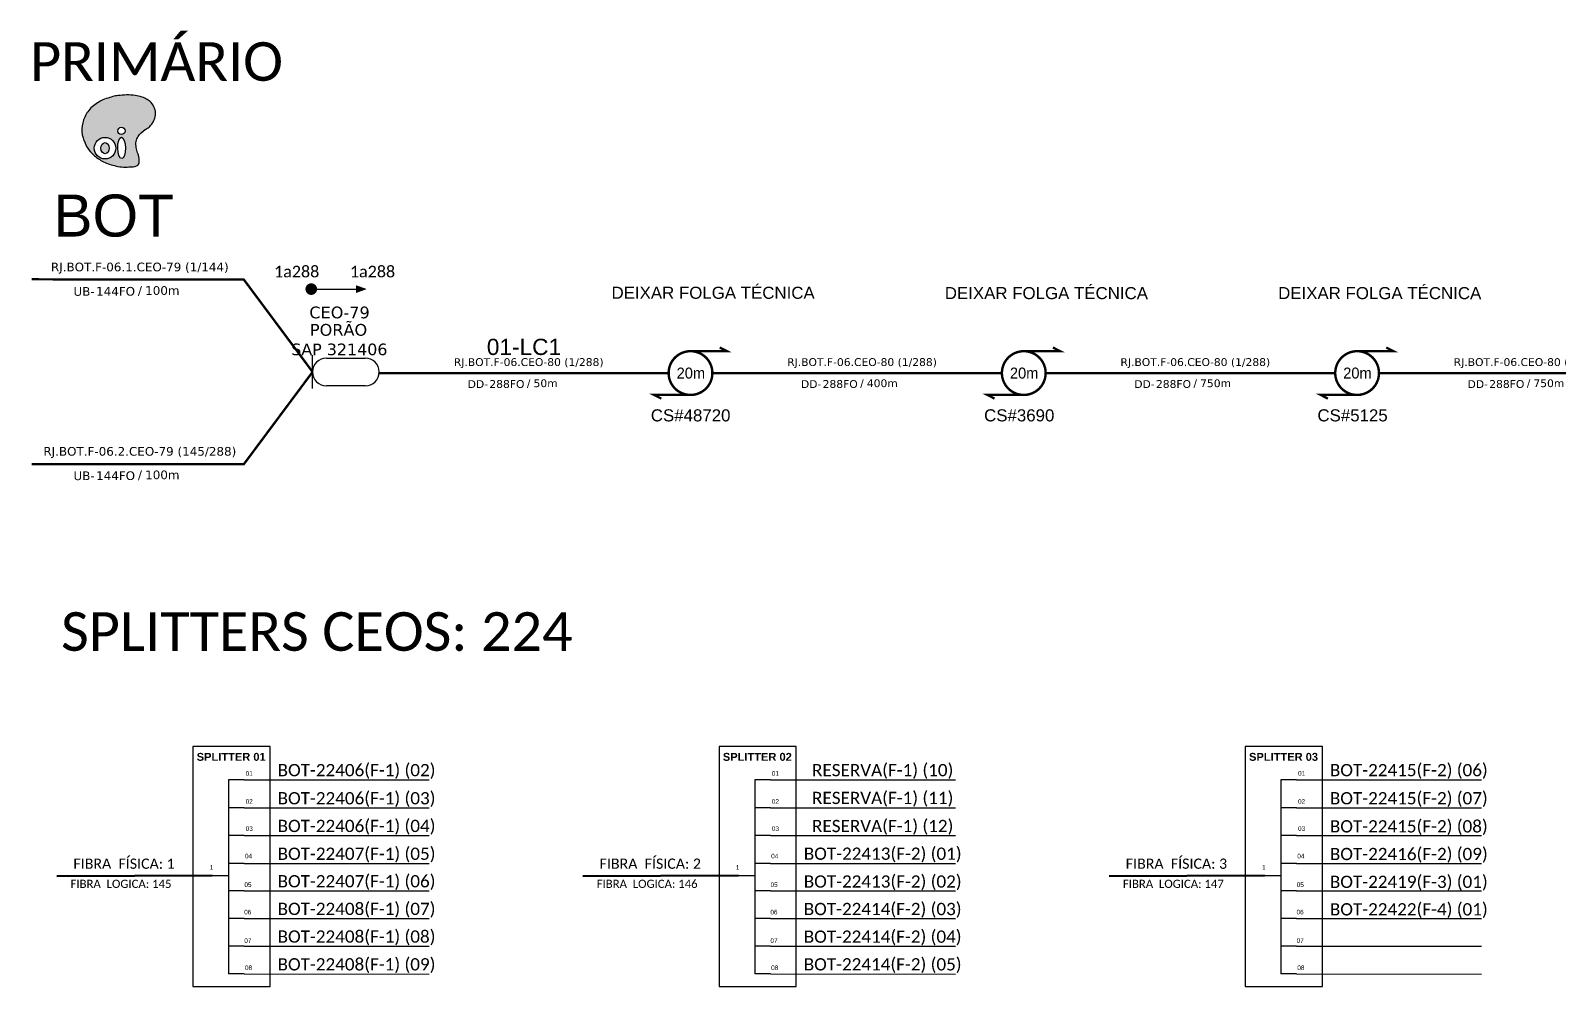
# Model space of a CAD drawing. Header units: millimetres. Extents: x 4506 to 5652, y -501 to 251.
# Drawn here: x 4612.4 to 4954.5, y 37.3 to 251.1 of the extents above; entities that cross this region are included whole.
import ezdxf
from ezdxf.enums import TextEntityAlignment as Align

# ---------------------------------------------------------------- set-up
doc = ezdxf.new("R2010")
doc.units = ezdxf.units.MM
doc.linetypes.add('ARILSUPP', pattern=[2.98, 1.42, -0.71, 0.14, -0.71])
for name, color, linetype in [('20.4-CEO', 1, 'Continuous'), ('20.5-CABO AÉREO', 1, 'Continuous'), ('LC1', 3, 'Continuous'), ('SETA', 7, 'Continuous')]:
    doc.layers.add(name, color=color, linetype=linetype)
doc.layers.add('40.1-ETIQUETAS', color=1, linetype='Continuous', lineweight=20)
doc.styles.add('ARIAL', font='arial.ttf')
doc.styles.add('siredit', font='verdana.ttf')

# ---------------------------------------------------------------- blocks, each defined once
blk = doc.blocks.new('OI')
h = blk.add_hatch(color=40)
edge = h.paths.add_edge_path()
edge.add_spline(control_points=[(4.35, -0.67), (3.92, -0.99), (3.26, -1.5), (2.81, -2.59), (2.9, -3.5), (3.06, -4.27), (3.31, -4.85), (3.37, -5.39), (3.4, -5.88), (3.2, -6.4), (2.54, -6.61), (1.65, -6.63), (0.55, -6.67), (-0.56, -6.42), (-1.61, -6.14), (-2.77, -5.61), (-3.92, -4.77), (-4.89, -3.7), (-5.34, -2.65), (-5.6, -1.94), (-5.85, -0.96), (-5.71, 0.47), (-5.1, 2.02), (-4.14, 3.02), (-3.3, 3.61), (-2.37, 4.16), (-1.36, 4.44), (-0.56, 4.7), (0.79, 4.85), (2.24, 4.97), (3.79, 4.57), (4.67, 4.21), (5.44, 3.65), (5.76, 2.99), (6.03, 2.21), (6.01, 1.46), (5.72, 0.64), (5.31, 0.08), (4.88, -0.38), (4.51, -0.55), (4.35, -0.67)], knot_values=[0, 0, 0, 0, 1.60434, 2.417191, 3.427595, 4.282808, 4.776746, 5.304182, 5.888771, 6.258406, 6.858137, 7.79129, 8.986195, 10.124242, 11.187857, 12.242908, 13.953784, 15.414161, 16.515391, 17.349188, 17.675853, 19.552021, 21.515531, 22.568638, 23.63245, 24.621084, 25.782718, 26.745347, 27.142653, 29.870543, 31.004649, 31.921532, 32.709589, 33.801391, 34.042471, 35.192333, 35.971461, 36.628871, 37.254359, 37.836911, 37.836911, 37.836911, 37.836911], degree=3, periodic=0)
h.paths.add_polyline_path([(1.13, -0.87, -1), (-0.04, -0.87, -1)], flags=16)
edge = h.paths.add_edge_path(flags=16)
edge.add_ellipse((0.56, -3.59), major_axis=(-0.02, 1.71), ratio=0.361305, start_angle=0, end_angle=360)
h.paths.add_polyline_path([(-0.36, -3.62, -1), (-3.8, -3.62, -1)], flags=16)
edge = h.paths.add_edge_path(flags=0)
edge.add_ellipse((-2.08, -3.62), major_axis=(0, 0.885), ratio=0.758294, start_angle=0, end_angle=360)
at = {"color": 40}
for centre, radius in [((-2.08, -3.62), 1.72), ((0.54, -0.87), 0.587)]:
    blk.add_circle(centre, radius, dxfattribs=at)
blk.add_ellipse((0.56, -3.59), major_axis=(-0.02, 1.71), ratio=0.361305, dxfattribs=at)
blk.add_ellipse((-2.08, -3.62), major_axis=(0, 0.885), ratio=0.758294, start_param=-3.141592653589792, end_param=3.141592653589792, dxfattribs=at)
at = {"color": 40, "start_tangent": (-0.800898, -0.598801), "end_tangent": (-0.800898, -0.598801)}
blk.add_spline([(4.35, -0.67), (3.2, -1.78), (2.9, -2.54), (2.92, -3.55), (3.12, -4.38), (3.28, -4.85), (3.37, -5.37), (3.35, -5.95), (3.2, -6.29), (2.66, -6.55), (1.73, -6.63), (0.54, -6.62), (-0.58, -6.41), (-1.6, -6.11), (-2.56, -5.67), (-3.95, -4.67), (-4.89, -3.56), (-5.37, -2.56), (-5.64, -1.78), (-5.72, -1.46), (-5.63, 0.42), (-4.84, 2.22), (-4.13, 2.99), (-3.27, 3.62), (-2.4, 4.09), (-1.3, 4.47), (-0.37, 4.72), (0.02, 4.77), (2.75, 4.8), (3.85, 4.53), (4.69, 4.16), (5.31, 3.68), (5.85, 2.73), (5.93, 2.5), (5.94, 1.35), (5.67, 0.62), (5.29, 0.08), (4.84, -0.36), (4.35, -0.67)], degree=3, dxfattribs=at)
blk = doc.blocks.new('ETIQUETA_RS5F')
at = {"layer": '40.1-ETIQUETAS', "color": 0, "style": 'siredit'}
blk.add_text('/', height=1.5, dxfattribs=at).set_placement((1.55, -1.95), align=Align.MIDDLE_RIGHT)
for tag, p in [('ETIQUETA_R_SECUNDARIA', (1.18, 2.1)), ('ETIQUETA_R_PRIMARIA', (1.18, 4.1)), ('F_ATIVAS/F_MORTAS', (1.11, -4.24))]:
    blk.add_attdef(tag, text='', height=1.5, dxfattribs=at).set_placement(p, align=Align.MIDDLE_CENTER)
for tag, p in [('TIPO_CABO', (-6.62, -2.12)), ('CAP_CABO', (0.37, -2.09))]:
    blk.add_attdef(tag, text='', height=1.5, dxfattribs=at).set_placement(p, align=Align.MIDDLE_RIGHT)
blk.add_attdef('METROS', text='', height=1.5, dxfattribs=at).set_placement((2.11, -1.95), align=Align.MIDDLE_LEFT)
for tag, p in [('FUSÃO_1', (0.82, -8.39)), ('FUSÃO_2', (0.82, -10.6)), ('FUSÃO_3', (0.82, -12.93)), ('FUSÃO_4', (0.82, -15.14)), ('FUSÃO_5', (0.82, -17.16))]:
    blk.add_attdef(tag, text='', height=1.5, dxfattribs=at).set_placement(p, align=Align.CENTER)

msp = doc.modelspace()

# ---------------------------------------------------------------- linework, layer by layer
at = {"color": 7, "linetype": 'Continuous'}
for p, q in [((4656.72, 83.51), (4656.72, 40.08)), ((4660.23, 83.51), (4656.72, 83.51)), ((4774.43, 83.51), (4774.43, 40.08)), ((4777.95, 83.51), (4774.43, 83.51)), ((4892.14, 83.51), (4892.14, 40.08)), ((4895.66, 83.51), (4892.14, 83.51)), ((4660.23, 77.22), (4656.72, 77.22)), ((4777.95, 77.22), (4774.43, 77.22)), ((4895.66, 77.22), (4892.14, 77.22)), ((4660.23, 71.03), (4656.72, 71.03)), ((4777.95, 71.03), (4774.43, 71.03)), ((4895.66, 71.03), (4892.14, 71.03)), ((4653.07, 62.08), (4656.7, 62.08)), ((4660.23, 64.81), (4656.72, 64.81)), ((4770.78, 62.08), (4774.41, 62.08)), ((4777.95, 64.81), (4774.43, 64.81)), ((4888.49, 62.08), (4892.13, 62.08)), ((4895.66, 64.81), (4892.14, 64.81)), ((4660.23, 58.65), (4656.72, 58.65)), ((4777.95, 58.65), (4774.43, 58.65)), ((4895.66, 58.65), (4892.14, 58.65)), ((4660.23, 52.48), (4656.72, 52.48)), ((4777.95, 52.48), (4774.43, 52.48)), ((4895.66, 52.48), (4892.14, 52.48)), ((4660.23, 46.29), (4656.72, 46.29)), ((4777.95, 46.29), (4774.43, 46.29)), ((4895.66, 46.29), (4892.14, 46.29)), ((4660.23, 40.08), (4656.72, 40.08)), ((4777.95, 40.08), (4774.43, 40.08)), ((4895.66, 40.08), (4892.14, 40.08))]:
    msp.add_line(p, q, dxfattribs=at)
at = {"color": 10, "linetype": 'Continuous'}
for p, q in [((4660.23, 83.51), (4701.61, 83.49)), ((4777.95, 83.51), (4819.32, 83.49)), ((4895.66, 83.51), (4937.03, 83.49)), ((4660.23, 77.22), (4701.61, 77.21)), ((4777.95, 77.22), (4819.32, 77.21)), ((4895.66, 77.22), (4937.03, 77.21)), ((4660.23, 71.03), (4701.61, 71.02)), ((4777.95, 71.03), (4819.32, 71.02)), ((4895.66, 71.03), (4937.03, 71.02)), ((4660.23, 64.81), (4701.61, 64.8)), ((4777.95, 64.81), (4819.32, 64.8)), ((4895.66, 64.81), (4937.03, 64.8)), ((4660.23, 58.66), (4701.61, 58.65)), ((4777.95, 58.66), (4819.32, 58.65)), ((4895.66, 58.66), (4937.03, 58.65)), ((4660.23, 52.48), (4701.61, 52.47)), ((4777.95, 52.48), (4819.32, 52.47)), ((4895.66, 52.48), (4937.03, 52.47)), ((4660.23, 46.29), (4701.61, 46.28)), ((4777.95, 46.29), (4819.32, 46.28)), ((4895.66, 46.29), (4937.03, 46.28)), ((4660.23, 40.08), (4701.61, 40.06)), ((4777.95, 40.08), (4819.32, 40.06)), ((4895.66, 40.08), (4937.03, 40.06))]:
    msp.add_line(p, q, dxfattribs=at)
at = {"color": 1, "linetype": 'Continuous', "lineweight": 60}
for p, q in [((4653.07, 62.08), (4618.28, 61.97)), ((4770.78, 62.08), (4736, 61.97)), ((4888.49, 62.08), (4853.71, 61.97))]:
    msp.add_line(p, q, dxfattribs=at)
at = {"color": 5}
for points, const_width in [([(4674.58, 193.24, 1), (4675.88, 193.24, 1)], 1.3), ([(4760.07, 179.36, 1.000012), (4760.07, 169.57, 0.999978)], 0.544), ([(4834.63, 179.36, 1.000012), (4834.63, 169.57, 0.999978)], 0.544), ([(4909.2, 179.36, 1.000012), (4909.2, 169.57, 0.999978)], 0.544)]:
    msp.add_lwpolyline(points, format="xyb", close=True, dxfattribs=dict(at, const_width=const_width))
at = {"color": 5, "const_width": 0.51}
for points in [[(4760.07, 179.36), (4768.23, 179.36), (4766.6, 180.18)], [(4834.63, 179.36), (4842.79, 179.36), (4841.16, 180.18)], [(4909.2, 179.36), (4917.36, 179.36), (4915.73, 180.18)], [(4760.07, 169.57), (4751.91, 169.57), (4753.54, 168.75)], [(4834.63, 169.57), (4826.47, 169.57), (4828.1, 168.75)], [(4909.2, 169.57), (4901.04, 169.57), (4902.67, 168.75)]]:
    msp.add_lwpolyline(points, dxfattribs=at)
at = {"color": 7}
for points in [[(4648.75, 37.3), (4666.03, 37.3), (4666.03, 90.95), (4648.75, 90.95)], [(4766.46, 37.3), (4783.74, 37.3), (4783.74, 90.95), (4766.46, 90.95)], [(4884.17, 37.3), (4901.45, 37.3), (4901.45, 90.95), (4884.17, 90.95)]]:
    msp.add_lwpolyline(points, close=True, dxfattribs=at)
at = {"layer": '20.4-CEO', "color": 5}
for p, q in [((4678.62, 177.82), (4687.31, 177.82)), ((4687.31, 171.62), (4678.62, 171.62))]:
    msp.add_line(p, q, dxfattribs=at)
at = {"layer": '20.4-CEO', "color": 5, "const_width": 0.518}
for points in [[(4612.69, 195.43), (4660.14, 195.37), (4675.52, 174.72)], [(4612.69, 154.1), (4660.14, 154.08), (4675.52, 174.72)]]:
    msp.add_lwpolyline(points, dxfattribs=at)
at = {"layer": '20.4-CEO', "color": 5}
msp.add_lwpolyline([(4675.52, 170.98), (4675.52, 178.45)], dxfattribs=at)
for centre, start, end in [((4678.62, 174.72), 90, 270), ((4687.31, 174.72), 270, 90)]:
    msp.add_arc(centre, 3.1, start, end, dxfattribs=at)
at = {"layer": '20.5-CABO AÉREO', "color": 5, "ltscale": 8, "const_width": 0.518}
for points in [[(4690.4, 174.46), (4755.17, 174.46)], [(4764.97, 174.46), (4829.74, 174.46)], [(4839.53, 174.46), (4904.3, 174.46)], [(4914.09, 174.46), (4978.86, 174.46)]]:
    msp.add_lwpolyline(points, dxfattribs=at)
at = {"layer": 'SETA', "color": 5}
msp.add_lwpolyline([(4675.23, 193.24), (4686.5, 193.24)], dxfattribs=at)
msp.add_solid([(4685.26, 194.1), (4687.64, 193.25), (4685.27, 192.38)], dxfattribs=at)

# ---------------------------------------------------------------- block references
at = {"color": 5, "xscale": 1.399419047157437, "yscale": 1.399419026192497, "zscale": 1.399419033854546, "rotation": 0.1532885625447553}
msp.add_blockref('OI', (4631.99, 229.83), dxfattribs=at)
at = {"layer": '40.1-ETIQUETAS', "color": 7}
ref = msp.add_blockref('ETIQUETA_RS5F', (4635.34, 195.46), dxfattribs=dict(at, xscale=1.2954, yscale=1.2954, zscale=1.2954))
ref.add_attrib('ETIQUETA_R_SECUNDARIA', 'RJ.BOT.F-06.1.CEO-79 (1/144)', dxfattribs={"color": 0, "height": 1.9431, "style": 'siredit'}).set_placement((4636.87, 198.19), align=Align.MIDDLE_CENTER)
ref.add_attrib('TIPO_CABO', 'UB-', dxfattribs={"color": 0, "height": 1.943, "style": 'siredit'}).set_placement((4626.77, 192.72), align=Align.MIDDLE_RIGHT)
ref.add_attrib('CAP_CABO', '144FO', dxfattribs={"color": 0, "height": 1.943, "style": 'siredit'}).set_placement((4635.81, 192.75), align=Align.MIDDLE_RIGHT)
ref.add_attrib('METROS', '100m', dxfattribs={"color": 0, "height": 1.943, "style": 'siredit'}).set_placement((4638.07, 192.93), align=Align.MIDDLE_LEFT)
ref = msp.add_blockref('ETIQUETA_RS5F', (4722.46, 174.46), dxfattribs=dict(at, xscale=1.165860000000007, yscale=1.165860000000007, zscale=1.165860000000007))
ref.add_attrib('ETIQUETA_R_SECUNDARIA', 'RJ.BOT.F-06.CEO-80 (1/288)', dxfattribs={"color": 0, "height": 1.7488, "style": 'siredit'}).set_placement((4723.87, 176.92), align=Align.MIDDLE_CENTER)
ref.add_attrib('TIPO_CABO', 'DD-', dxfattribs={"color": 0, "height": 1.749, "style": 'siredit'}).set_placement((4714.78, 172), align=Align.MIDDLE_RIGHT)
ref.add_attrib('CAP_CABO', '288FO', dxfattribs={"color": 0, "height": 1.749, "style": 'siredit'}).set_placement((4722.92, 172.02), align=Align.MIDDLE_RIGHT)
ref.add_attrib('METROS', '50m', dxfattribs={"color": 0, "height": 1.749, "style": 'siredit'}).set_placement((4724.96, 172.19), align=Align.MIDDLE_LEFT)
ref = msp.add_blockref('ETIQUETA_RS5F', (4797.02, 174.46), dxfattribs=dict(at, xscale=1.165860000000007, yscale=1.165860000000007, zscale=1.165860000000007))
ref.add_attrib('ETIQUETA_R_SECUNDARIA', 'RJ.BOT.F-06.CEO-80 (1/288)', dxfattribs={"color": 0, "height": 1.7488, "style": 'siredit'}).set_placement((4798.44, 176.92), align=Align.MIDDLE_CENTER)
ref.add_attrib('TIPO_CABO', 'DD-', dxfattribs={"color": 0, "height": 1.749, "style": 'siredit'}).set_placement((4789.34, 172), align=Align.MIDDLE_RIGHT)
ref.add_attrib('CAP_CABO', '288FO', dxfattribs={"color": 0, "height": 1.749, "style": 'siredit'}).set_placement((4797.48, 172.02), align=Align.MIDDLE_RIGHT)
ref.add_attrib('METROS', '400m', dxfattribs={"color": 0, "height": 1.749, "style": 'siredit'}).set_placement((4799.52, 172.19), align=Align.MIDDLE_LEFT)
ref = msp.add_blockref('ETIQUETA_RS5F', (4871.58, 174.46), dxfattribs=dict(at, xscale=1.165860000000007, yscale=1.165860000000007, zscale=1.165860000000007))
ref.add_attrib('ETIQUETA_R_SECUNDARIA', 'RJ.BOT.F-06.CEO-80 (1/288)', dxfattribs={"color": 0, "height": 1.7488, "style": 'siredit'}).set_placement((4873, 176.92), align=Align.MIDDLE_CENTER)
ref.add_attrib('TIPO_CABO', 'DD-', dxfattribs={"color": 0, "height": 1.749, "style": 'siredit'}).set_placement((4863.91, 172), align=Align.MIDDLE_RIGHT)
ref.add_attrib('CAP_CABO', '288FO', dxfattribs={"color": 0, "height": 1.749, "style": 'siredit'}).set_placement((4872.05, 172.02), align=Align.MIDDLE_RIGHT)
ref.add_attrib('METROS', '750m', dxfattribs={"color": 0, "height": 1.749, "style": 'siredit'}).set_placement((4874.08, 172.19), align=Align.MIDDLE_LEFT)
ref = msp.add_blockref('ETIQUETA_RS5F', (4946.15, 174.46), dxfattribs=dict(at, xscale=1.165860000000007, yscale=1.165860000000007, zscale=1.165860000000007))
ref.add_attrib('ETIQUETA_R_SECUNDARIA', 'RJ.BOT.F-06.CEO-80 (1/288)', dxfattribs={"color": 0, "height": 1.7488, "style": 'siredit'}).set_placement((4947.56, 176.92), align=Align.MIDDLE_CENTER)
ref.add_attrib('TIPO_CABO', 'DD-', dxfattribs={"color": 0, "height": 1.749, "style": 'siredit'}).set_placement((4938.47, 172), align=Align.MIDDLE_RIGHT)
ref.add_attrib('CAP_CABO', '288FO', dxfattribs={"color": 0, "height": 1.749, "style": 'siredit'}).set_placement((4946.61, 172.02), align=Align.MIDDLE_RIGHT)
ref.add_attrib('METROS', '750m', dxfattribs={"color": 0, "height": 1.749, "style": 'siredit'}).set_placement((4948.64, 172.19), align=Align.MIDDLE_LEFT)
ref = msp.add_blockref('ETIQUETA_RS5F', (4635.34, 154.23), dxfattribs=dict(at, xscale=1.2954, yscale=1.2954, zscale=1.2954))
ref.add_attrib('ETIQUETA_R_SECUNDARIA', 'RJ.BOT.F-06.2.CEO-79 (145/288)', dxfattribs={"color": 0, "height": 1.9431, "style": 'siredit'}).set_placement((4636.87, 156.96), align=Align.MIDDLE_CENTER)
ref.add_attrib('TIPO_CABO', 'UB-', dxfattribs={"color": 0, "height": 1.943, "style": 'siredit'}).set_placement((4626.77, 151.49), align=Align.MIDDLE_RIGHT)
ref.add_attrib('CAP_CABO', '144FO', dxfattribs={"color": 0, "height": 1.943, "style": 'siredit'}).set_placement((4635.81, 151.52), align=Align.MIDDLE_RIGHT)
ref.add_attrib('METROS', '100m', dxfattribs={"color": 0, "height": 1.943, "style": 'siredit'}).set_placement((4638.07, 151.7), align=Align.MIDDLE_LEFT)

# ---------------------------------------------------------------- texts
at = {"color": 7, "style": 'ARIAL'}
msp.add_text('BOT', height=9.402, dxfattribs=at).set_placement((4617.53, 204.99))
for s, height, p in [('DEIXAR FOLGA TÉCNICA', 2.6989, (4742.4, 191.08)), ('DEIXAR FOLGA TÉCNICA', 2.6989, (4816.96, 191)), ('DEIXAR FOLGA TÉCNICA', 2.6989, (4891.53, 191)), ('CS#48720', 2.699, (4751.19, 163.66)), ('CS#3690', 2.699, (4825.75, 163.66)), ('CS#5125', 2.699, (4900.32, 163.66))]:
    msp.add_text(s, height=height, rotation=359.9867, dxfattribs=at).set_placement(p)
at = {"color": 7}
for p in [(4756.97, 173.24), (4831.53, 173.24), (4906.09, 173.24)]:
    msp.add_text('20m', height=2.448, dxfattribs=at).set_placement(p)
at = {"attachment_point": 5}
for s, insert, char_height, width in [('\\C7;\\fCalibri|b0|i0|c0|p34;PRIMÁRIO', (4640.61, 244.09), 8.64, 131.666), ('\\C7;\\fCalibri|b0|i0|c0|p34;SPLITTERS CEOS: 224', (4676.47, 116.61), 8.64, 131.666), ('{\\fArial|b1|i0|c0|p34;\\C10;SPLITTER 01}', (4657.31, 88.62), 1.7753, 17.28), ('{\\fArial|b1|i0|c0|p34;\\C10;SPLITTER 02}', (4775.02, 88.62), 1.7753, 17.28), ('\\C10;\\fArial|b1|i0|c0|p34;SPLITTER 03', (4892.74, 88.62), 1.7753, 17.28), ('\\C7;\\fCalibri|b0|i0|c0|p34;BOT-22406(F-1) (02)', (4685.36, 85.37), 2.7432, 40.9104), ('\\C7;\\fCalibri|b0|i0|c0|p34;BOT-22415(F-2) (06)', (4920.77, 85.37), 2.7432, 40.9104), ('\\C7;\\fArial|b0|i0;\\H0.578704x;01 ', (4661.35, 84.93), 1.7753, 3.7582), ('\\C7;\\fArial|b0|i0;\\H0.578704x;01 ', (4779.06, 84.93), 1.7753, 3.7582), ('\\C7;\\fArial|b0|i0;\\H0.578704x;01 ', (4896.78, 84.93), 1.7753, 3.7582), ('\\C7;\\fArial|b0|i0|;\\H1.0273588255048;02 ', (4661.35, 78.65), 1.7753, 3.7582), ('\\C7;\\fCalibri|b0|i0|c0|p34;BOT-22406(F-1) (03)', (4685.36, 79.08), 2.7432, 40.9104), ('\\C7;\\fArial|b0|i0|;\\H1.0273588255048;02 ', (4779.06, 78.65), 1.7753, 3.7582), ('\\C7;\\fArial|b0|i0|;\\H1.0273588255048;02 ', (4896.78, 78.65), 1.7753, 3.7582), ('\\C7;\\fCalibri|b0|i0|c0|p34;BOT-22415(F-2) (07)', (4920.77, 79.08), 2.7432, 40.9104), ('\\C7;\\fArial|b0|i0|;\\H1.0273588255048;03 ', (4661.35, 72.59), 1.7753, 3.456), ('\\C7;\\fCalibri|b0|i0|c0|p34;BOT-22406(F-1) (04)', (4685.36, 72.89), 2.7432, 40.9104), ('\\C7;\\fArial|b0|i0|;\\H1.0273588255048;03 ', (4779.06, 72.59), 1.7753, 3.456), ('\\C7;\\fArial|b0|i0|;\\H1.0273588255048;03 ', (4896.78, 72.59), 1.7753, 3.456), ('\\C7;\\fCalibri|b0|i0|c0|p34;BOT-22415(F-2) (08)', (4920.77, 72.8), 2.7432, 40.9104), ('\\C7;\\fCalibri|b0|i0|c0|p34;BOT-22407(F-1) (05)', (4685.36, 66.67), 2.7432, 40.9104), ('\\C7;\\fCalibri|b0|i0|c0|p34;BOT-22413(F-2) (01)', (4803.07, 66.68), 2.7432, 40.9104), ('\\C7;\\fCalibri|b0|i0|c0|p34;BOT-22416(F-2) (09)', (4920.77, 66.61), 2.7432, 40.9104), ('\\C7;\\fCalibri|b0|i0|c0|p34;FIBRA  FÍSICA: 1', (4633.35, 64.73), 2.2859, 34.56), ('\\C7;\\fArial|b0|i0|;\\H1.0273588255048;04 ', (4661.2, 66.44), 1.7753, 3.7582), ('\\C7;\\fCalibri|b0|i0|c0|p34;FIBRA  FÍSICA: 2', (4751.07, 64.73), 2.2859, 34.56), ('\\C7;\\fArial|b0|i0|;\\H1.0273588255048;04 ', (4778.91, 66.44), 1.7753, 3.7582), ('\\C7;\\fCalibri|b0|i0|c0|p34;FIBRA  FÍSICA: 3', (4868.78, 64.73), 2.2859, 34.56), ('\\C7;\\fArial|b0|i0|;\\H1.0273588255048;04 ', (4896.62, 66.44), 1.7753, 3.7582), ('\\C7;\\fArial|b0|i0|;\\H1.0273588255048;1', (4652.9, 63.9), 1.7753, 1.7584), ('\\C7;\\fCalibri|b0|i0|c0|p34;BOT-22407(F-1) (06)', (4685.36, 60.52), 2.7432, 40.9104), ('\\C7;\\fArial|b0|i0|;\\H1.0273588255048;1', (4770.61, 63.9), 1.7753, 1.7584), ('\\C7;\\fCalibri|b0|i0|c0|p34;BOT-22413(F-2) (02)', (4803.07, 60.46), 2.7432, 40.9104), ('\\C7;\\fArial|b0|i0|;\\H1.0273588255048;1', (4888.33, 63.9), 1.7753, 1.7584), ('\\C7;\\fCalibri|b0|i0|c0|p34;BOT-22419(F-3) (01)', (4920.77, 60.39), 2.7432, 40.9104), ('\\C7;\\fCalibri|b0|i0|c0|p34;FIBRA  LOGICA: 145', (4632.66, 60.23), 1.8289, 34.56), ('\\C7;\\fArial|b0|i0|;\\H1.0273588255048;05 ', (4661.07, 60.04), 1.7753, 4.6222), ('\\C7;\\fCalibri|b0|i0|c0|p34;FIBRA  LOGICA: 146', (4750.37, 60.23), 1.8289, 34.56), ('\\C7;\\fArial|b0|i0|;\\H1.0273588255048;05 ', (4778.78, 60.04), 1.7753, 4.6222), ('\\C7;\\fCalibri|b0|i0|c0|p34;FIBRA  LOGICA: 147', (4868.09, 60.23), 1.8289, 34.56), ('\\C7;\\fArial|b0|i0|;\\H1.0273588255048;05 ', (4896.49, 60.04), 1.7753, 4.6222), ('\\C7;\\fCalibri|b0|i0|c0|p34;BOT-22408(F-1) (07)', (4685.36, 54.34), 2.7432, 40.9104), ('\\C7;\\fCalibri|b0|i0|c0|p34;BOT-22414(F-2) (03)', (4803.06, 54.31), 2.7432, 40.9104), ('\\C7;\\fCalibri|b0|i0|c0|p34;BOT-22422(F-4) (01)', (4920.77, 54.24), 2.7432, 40.9104), ('\\C7;\\fArial|b0|i0|;\\H1.0273588255048;06 ', (4661.02, 53.91), 1.7753, 3.7582), ('\\C7;\\fArial|b0|i0|;\\H1.0273588255048;06 ', (4778.73, 53.91), 1.7753, 3.7582), ('\\C7;\\fArial|b0|i0|;\\H1.0273588255048;06 ', (4896.45, 53.91), 1.7753, 3.7582), ('\\C7;\\fArial|b0|i0|;\\H1.0273588255048;07 ', (4661.04, 47.53), 1.7753, 3.7582), ('\\C7;\\fCalibri|b0|i0|c0|p34;BOT-22408(F-1) (08)', (4685.36, 48.15), 2.7432, 40.9104), ('\\C7;\\fArial|b0|i0|;\\H1.0273588255048;07 ', (4778.76, 47.53), 1.7753, 3.7582), ('\\C7;\\fCalibri|b0|i0|c0|p34;BOT-22414(F-2) (04)', (4803.06, 48.13), 2.7432, 40.9104), ('\\C7;\\fArial|b0|i0|;\\H1.0273588255048;07 ', (4896.47, 47.53), 1.7753, 3.7582), ('\\C7;\\fArial|b0|i0|;\\H1.0273588255048;08 ', (4661.2, 41.46), 1.7753, 3.7582), ('\\C7;\\fCalibri|b0|i0|c0|p34;BOT-22408(F-1) (09)', (4685.35, 41.94), 2.7432, 40.9104), ('\\C7;\\fArial|b0|i0|;\\H1.0273588255048;08 ', (4778.91, 41.46), 1.7753, 3.7582), ('\\C7;\\fCalibri|b0|i0|c0|p34;BOT-22414(F-2) (05)', (4803.06, 41.94), 2.7432, 40.9104), ('\\C7;\\fArial|b0|i0|;\\H1.0273588255048;08 ', (4896.62, 41.46), 1.7753, 3.7582)]:
    msp.add_mtext(s, dxfattribs=dict(at, insert=insert, char_height=char_height, width=width))
at = {"color": 5, "char_height": 2.5908, "width": 191.2577, "attachment_point": 5, "rotation": 359.9166}
for insert in [(4671.96, 197.15), (4688.93, 197.15)]:
    msp.add_mtext('{\\fCalibri|b0|i0|c0|p34;\\C256;1a288}', dxfattribs=dict(at, insert=insert))
at = {"color": 5, "char_height": 2.7432, "width": 40.9104, "attachment_point": 5}
for s, insert in [('\\C7;\\fCalibri|b0|i0|c0|p34;RESERVA(F-1) (10)', (4803.07, 85.37)), ('\\C7;\\fCalibri|b0|i0|c0|p34;RESERVA(F-1) (11)', (4803.07, 79.15)), ('\\C7;\\fCalibri|b0|i0|c0|p34;RESERVA(F-1) (12)', (4803.07, 72.87))]:
    msp.add_mtext(s, dxfattribs=dict(at, insert=insert))
at = {"layer": '20.4-CEO', "color": 7, "style": 'siredit'}
for s, height, p in [('CEO-79', 2.626, (4681.55, 188.02)), ('PORÃO', 2.626, (4681.33, 184.13)), ('          SAP 321406', 2.5908, (4675.86, 179.76))]:
    msp.add_text(s, height=height, dxfattribs=at).set_placement(p, align=Align.MIDDLE_CENTER)
at = {"layer": 'LC1', "color": 7, "linetype": 'ARILSUPP', "style": 'ARIAL'}
msp.add_text('01-LC1', height=3.627, dxfattribs=at).set_placement((4722.81, 180.32), align=Align.MIDDLE_CENTER)

doc.saveas('drawing.dxf')
